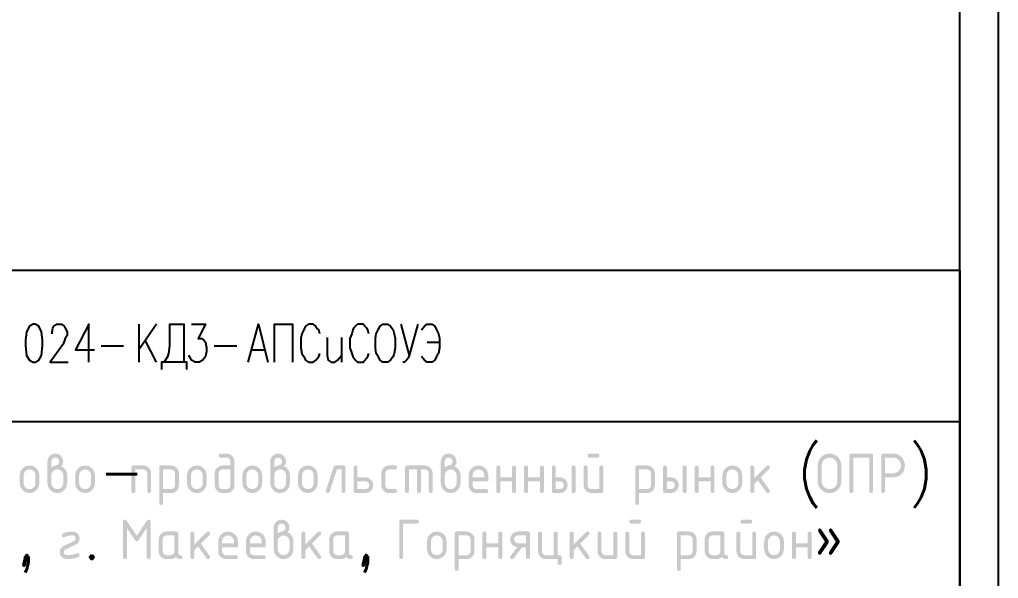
# Model space of a CAD drawing. Header units: millimetres. Extents: x 0 to 420, y 0 to 297.
# Drawn here: x 376.11 to 420.07, y 25.21 to 50.29 of the extents above; entities that cross this region are included whole.
import ezdxf

# ---------------------------------------------------------------- set-up
doc = ezdxf.new("R2010")
doc.units = ezdxf.units.MM
doc.layers.get('0').update_dxf_attribs({"linetype": 'CONTINUOUS'})
doc.styles.get("Standard").update_dxf_attribs({"font": 'STANDARD'})

msp = doc.modelspace()

# ---------------------------------------------------------------- hatches: boundary and pattern name
at = {"true_color": 0x000007}
h = msp.add_hatch(color=0, dxfattribs=at)
h.paths.add_polyline_path([(377.543505, 30.193639), (377.651405, 30.260129), (377.750211, 30.282384), (377.803058, 30.297749), (377.852185, 30.34412), (377.88643, 30.401998), (377.897936, 30.459876), (377.88512, 30.528984), (377.846673, 30.586104), (377.789554, 30.624551), (377.720445, 30.637367), (377.651819, 30.624276), (377.594768, 30.585553), (377.556321, 30.528089), (377.543505, 30.459876)], flags=0)
h.paths.add_polyline_path([(377.986682, 30.246004), (378.096305, 30.179789), (378.18071, 30.083396), (378.234798, 29.966469), (378.252919, 29.839207), (378.252919, 29.484225), (378.220328, 29.313072), (378.122832, 29.170032), (377.979447, 29.073294), (377.809191, 29.041048), (377.638038, 29.073363), (377.494998, 29.170583), (377.39826, 29.313555), (377.366013, 29.484225), (377.366013, 30.459876), (377.391714, 30.597404), (377.469091, 30.711781), (377.583606, 30.788951), (377.720445, 30.814858), (377.857973, 30.788882), (377.97235, 30.71123), (378.04952, 30.596301), (378.075428, 30.459876), (378.053172, 30.339091)], flags=0)
h.paths.add_polyline_path([(378.075428, 29.484225), (378.075428, 29.839207), (378.055997, 29.941251), (377.997706, 30.027172), (377.911717, 30.085738), (377.809191, 30.105444), (377.706251, 30.085738), (377.620675, 30.027172), (377.56266, 29.941251), (377.543505, 29.839207), (377.543505, 29.484225), (377.56266, 29.381285), (377.620675, 29.295709), (377.706251, 29.237694), (377.809191, 29.218539), (377.911717, 29.237969), (377.997706, 29.29626), (378.055997, 29.382181)], flags=0)
h = msp.add_hatch(color=0, dxfattribs=at)
h.paths.add_polyline_path([(385.764178, 30.459876), (385.764178, 29.39603), (385.738202, 29.25802), (385.66055, 29.143574), (385.545621, 29.066679), (385.409195, 29.041048), (385.231704, 29.041048), (385.094176, 29.066748), (384.979799, 29.144125), (384.902904, 29.258709), (384.877273, 29.39603), (384.877273, 29.927953), (384.902973, 30.065206), (384.98035, 30.179307), (385.094865, 30.256477), (385.231704, 30.282384), (385.586687, 30.282384), (385.586687, 30.459876), (385.573871, 30.528984), (385.535424, 30.586104), (385.478304, 30.624551), (385.409195, 30.637367), (385.142958, 30.637367), (385.076744, 30.659416), (385.054764, 30.726113), (385.076744, 30.792603), (385.142958, 30.814858), (385.409195, 30.814858), (385.546724, 30.788882), (385.661101, 30.71123), (385.738271, 30.596301)], flags=0)
h.paths.add_polyline_path([(385.586687, 29.39603), (385.586687, 30.105444), (385.231704, 30.105444), (385.163078, 30.092353), (385.106027, 30.05363), (385.06758, 29.996166), (385.054764, 29.927953), (385.054764, 29.39603), (385.067718, 29.3283), (385.107129, 29.270904), (385.164249, 29.231492), (385.231704, 29.218539), (385.409195, 29.218539), (385.477408, 29.231355), (385.534873, 29.269802), (385.573595, 29.327128)], flags=0)
h = msp.add_hatch(color=0, dxfattribs=at)
h.paths.add_polyline_path([(387.548337, 30.193639), (387.656238, 30.260129), (387.755043, 30.282384), (387.807891, 30.297749), (387.857018, 30.34412), (387.891262, 30.401998), (387.902769, 30.459876), (387.889953, 30.528984), (387.851506, 30.586104), (387.794386, 30.624551), (387.725277, 30.637367), (387.656651, 30.624276), (387.5996, 30.585553), (387.561153, 30.528089), (387.548337, 30.459876)], flags=0)
h.paths.add_polyline_path([(387.991514, 30.246004), (388.101137, 30.179789), (388.185542, 30.083396), (388.23963, 29.966469), (388.257751, 29.839207), (388.257751, 29.484225), (388.225161, 29.313072), (388.127665, 29.170032), (387.98428, 29.073294), (387.814023, 29.041048), (387.642871, 29.073363), (387.49983, 29.170583), (387.403092, 29.313555), (387.370846, 29.484225), (387.370846, 30.459876), (387.396546, 30.597404), (387.473923, 30.711781), (387.588438, 30.788951), (387.725277, 30.814858), (387.862806, 30.788882), (387.977183, 30.71123), (388.054353, 30.596301), (388.08026, 30.459876), (388.058005, 30.339091)], flags=0)
h.paths.add_polyline_path([(388.08026, 29.484225), (388.08026, 29.839207), (388.06083, 29.941251), (388.002539, 30.027172), (387.916549, 30.085738), (387.814023, 30.105444), (387.711084, 30.085738), (387.625507, 30.027172), (387.567492, 29.941251), (387.548337, 29.839207), (387.548337, 29.484225), (387.567492, 29.381285), (387.625507, 29.295709), (387.711084, 29.237694), (387.814023, 29.218539), (387.916549, 29.237969), (388.002539, 29.29626), (388.06083, 29.382181)], flags=0)
h = msp.add_hatch(color=0, dxfattribs=at)
h.paths.add_polyline_path([(395.208749, 30.193639), (395.31665, 30.260129), (395.415455, 30.282384), (395.468303, 30.297749), (395.51743, 30.34412), (395.551674, 30.401998), (395.563181, 30.459876), (395.550365, 30.528984), (395.511918, 30.586104), (395.454798, 30.624551), (395.385689, 30.637367), (395.317063, 30.624276), (395.260012, 30.585553), (395.221565, 30.528089), (395.208749, 30.459876)], flags=0)
h.paths.add_polyline_path([(395.651926, 30.246004), (395.761549, 30.179789), (395.845954, 30.083396), (395.900042, 29.966469), (395.918163, 29.839207), (395.918163, 29.484225), (395.885573, 29.313072), (395.788076, 29.170032), (395.644692, 29.073294), (395.474435, 29.041048), (395.303283, 29.073363), (395.160242, 29.170583), (395.063504, 29.313555), (395.031258, 29.484225), (395.031258, 30.459876), (395.056958, 30.597404), (395.134335, 30.711781), (395.24885, 30.788951), (395.385689, 30.814858), (395.523218, 30.788882), (395.637595, 30.71123), (395.714765, 30.596301), (395.740672, 30.459876), (395.718417, 30.339091)], flags=0)
h.paths.add_polyline_path([(395.740672, 29.484225), (395.740672, 29.839207), (395.721242, 29.941251), (395.662951, 30.027172), (395.576961, 30.085738), (395.474435, 30.105444), (395.371496, 30.085738), (395.285919, 30.027172), (395.227904, 29.941251), (395.208749, 29.839207), (395.208749, 29.484225), (395.227904, 29.381285), (395.285919, 29.295709), (395.371496, 29.237694), (395.474435, 29.218539), (395.576961, 29.237969), (395.662951, 29.29626), (395.721242, 29.382181)], flags=0)
h = msp.add_hatch(color=0, dxfattribs=at)
h.paths.add_polyline_path([(402.331789, 30.193639), (402.331789, 29.129793), (402.309533, 29.063096), (402.243043, 29.041048), (401.799315, 29.041048), (401.661786, 29.066679), (401.547409, 29.143574), (401.470515, 29.25802), (401.444883, 29.39603), (401.444883, 30.193639), (401.466932, 30.260129), (401.533629, 30.282384), (401.600119, 30.260129), (401.622374, 30.193639), (401.622374, 29.39603), (401.635328, 29.3283), (401.67474, 29.270904), (401.73186, 29.231492), (401.799315, 29.218539), (402.154297, 29.218539), (402.154297, 30.193639), (402.176346, 30.260129), (402.243043, 30.282384), (402.309533, 30.260129)], flags=0)
h.paths.add_polyline_path([(402.063898, 30.637367), (401.710569, 30.637367), (401.644354, 30.659416), (401.622374, 30.726113), (401.644354, 30.792603), (401.710569, 30.814858), (402.063898, 30.814858), (402.130388, 30.792603), (402.152644, 30.726113), (402.130388, 30.659416)], flags=0)
h = msp.add_hatch(color=0, dxfattribs=at)
h.paths.add_polyline_path([(412.84374, 29.57297), (412.84374, 30.282384), (412.817833, 30.419913), (412.740662, 30.53429), (412.626285, 30.61146), (412.488757, 30.637367), (412.351022, 30.61146), (412.236852, 30.53429), (412.159957, 30.419913), (412.134326, 30.282384), (412.134326, 29.57297), (412.159957, 29.435442), (412.236852, 29.321065), (412.351022, 29.24417), (412.488757, 29.218539), (412.626285, 29.24417), (412.740662, 29.321065), (412.817833, 29.435442)], flags=0)
h.paths.add_polyline_path([(413.02068, 29.57297), (413.010879, 29.466947), (412.981544, 29.368883), (412.932778, 29.27888), (412.864686, 29.197041), (412.782848, 29.128717), (412.692845, 29.079977), (412.59478, 29.050771), (412.488757, 29.041048), (412.382416, 29.050771), (412.284187, 29.079977), (412.194124, 29.128717), (412.112277, 29.197041), (412.044271, 29.27888), (411.995695, 29.368883), (411.96655, 29.466947), (411.956834, 29.57297), (411.956834, 30.282384), (411.96655, 30.388416), (411.995695, 30.486541), (412.044271, 30.576707), (412.112277, 30.658864), (412.194124, 30.726957), (412.284187, 30.775722), (412.382416, 30.805057), (412.488757, 30.814858), (412.595331, 30.805143), (412.693534, 30.775998), (412.783468, 30.727422), (412.865237, 30.659416), (412.933243, 30.57756), (412.981819, 30.487436), (413.010965, 30.389045), (413.02068, 30.282384)], flags=0)
for points in [[(413.472059, 30.814858), (414.358413, 30.814858), (414.424903, 30.792603), (414.447159, 30.726113), (414.447159, 29.129793), (414.424903, 29.063096), (414.358413, 29.041048), (414.292198, 29.063096), (414.270218, 29.129793), (414.270218, 30.637367), (413.560804, 30.637367), (413.560804, 29.129793), (413.538549, 29.063096), (413.472059, 29.041048), (413.405362, 29.063096), (413.383313, 29.129793), (413.383313, 30.726113), (413.405362, 30.792603)], [(381.136913, 29.129793), (381.136913, 30.193639), (381.158961, 30.260129), (381.225658, 30.282384), (381.668836, 30.282384), (381.805261, 30.256408), (381.92019, 30.178756), (381.997842, 30.06431), (382.023818, 29.927953), (382.023818, 29.129793), (382.001563, 29.063096), (381.935072, 29.041048), (381.868375, 29.063096), (381.846327, 29.129793), (381.846327, 29.927953), (381.833511, 29.996855), (381.795064, 30.054181), (381.737944, 30.092628), (381.668836, 30.105444), (381.314404, 30.105444), (381.314404, 29.129793), (381.292149, 29.063096), (381.225658, 29.041048), (381.158961, 29.063096)], [(390.307596, 30.282384), (390.662579, 30.282384), (390.729069, 30.260129), (390.751325, 30.193639), (390.751325, 29.129793), (390.729069, 29.063096), (390.662579, 29.041048), (390.595882, 29.063096), (390.573833, 29.129793), (390.573833, 30.105444), (390.370986, 30.105444), (390.036398, 29.101681), (390.005324, 29.056068), (389.953165, 29.041048), (389.886468, 29.063441), (389.864419, 29.130896), (389.868278, 29.157905), (390.218851, 30.210175), (390.253095, 30.264263)], [(392.535484, 29.927953), (392.535484, 29.39603), (392.548437, 29.3283), (392.587849, 29.270904), (392.644969, 29.231492), (392.712424, 29.218539), (392.978661, 29.218539), (393.045151, 29.196284), (393.067407, 29.129793), (393.045151, 29.063096), (392.978661, 29.041048), (392.712424, 29.041048), (392.574896, 29.066679), (392.460519, 29.143574), (392.383624, 29.25802), (392.357993, 29.39603), (392.357993, 29.927953), (392.383624, 30.065206), (392.460519, 30.179307), (392.574896, 30.256477), (392.712424, 30.282384), (392.978661, 30.282384), (393.045151, 30.260129), (393.067407, 30.193639), (393.045151, 30.127424), (392.978661, 30.105444), (392.712424, 30.105444), (392.643798, 30.092353), (392.586747, 30.05363), (392.5483, 29.996166)], [(393.516597, 30.282384), (394.314757, 30.282384), (394.451114, 30.256408), (394.56556, 30.178756), (394.643212, 30.06431), (394.669188, 29.927953), (394.669188, 29.129793), (394.646933, 29.063096), (394.580443, 29.041048), (394.513746, 29.063096), (394.491697, 29.129793), (394.491697, 29.927953), (394.478881, 29.996855), (394.440434, 30.054181), (394.383383, 30.092628), (394.314757, 30.105444), (394.137266, 30.105444), (394.137266, 29.129793), (394.11501, 29.063096), (394.04852, 29.041048), (393.981823, 29.063096), (393.959774, 29.129793), (393.959774, 30.105444), (393.605343, 30.105444), (393.605343, 29.129793), (393.583088, 29.063096), (393.516597, 29.041048), (393.4499, 29.063096), (393.427852, 29.129793), (393.427852, 30.193639), (393.4499, 30.260129)], [(397.702322, 29.57297), (397.702322, 29.129793), (397.680067, 29.063096), (397.613577, 29.041048), (397.54688, 29.063096), (397.524831, 29.129793), (397.524831, 30.193639), (397.54688, 30.260129), (397.613577, 30.282384), (397.680067, 30.260129), (397.702322, 30.193639), (397.702322, 29.750462), (398.234245, 29.750462), (398.234245, 30.193639), (398.256294, 30.260129), (398.322991, 30.282384), (398.389481, 30.260129), (398.411737, 30.193639), (398.411737, 29.129793), (398.389481, 29.063096), (398.322991, 29.041048), (398.256294, 29.063096), (398.234245, 29.129793), (398.234245, 29.57297)], [(398.949109, 29.57297), (398.949109, 29.129793), (398.926854, 29.063096), (398.860363, 29.041048), (398.793666, 29.063096), (398.771618, 29.129793), (398.771618, 30.193639), (398.793666, 30.260129), (398.860363, 30.282384), (398.926854, 30.260129), (398.949109, 30.193639), (398.949109, 29.750462), (399.481032, 29.750462), (399.481032, 30.193639), (399.50308, 30.260129), (399.569778, 30.282384), (399.636268, 30.260129), (399.658523, 30.193639), (399.658523, 29.129793), (399.636268, 29.063096), (399.569778, 29.041048), (399.50308, 29.063096), (399.481032, 29.129793), (399.481032, 29.57297)], [(406.612286, 29.57297), (406.612286, 29.129793), (406.59003, 29.063096), (406.52354, 29.041048), (406.456843, 29.063096), (406.434794, 29.129793), (406.434794, 30.193639), (406.456843, 30.260129), (406.52354, 30.282384), (406.59003, 30.260129), (406.612286, 30.193639), (406.612286, 29.750462), (407.144208, 29.750462), (407.144208, 30.193639), (407.166257, 30.260129), (407.232954, 30.282384), (407.299444, 30.260129), (407.3217, 30.193639), (407.3217, 29.129793), (407.299444, 29.063096), (407.232954, 29.041048), (407.166257, 29.063096), (407.144208, 29.129793), (407.144208, 29.57297)], [(409.105859, 29.699199), (409.663137, 30.257028), (409.726527, 30.282384), (409.793018, 30.260129), (409.815273, 30.193639), (409.788263, 30.131903), (409.398554, 29.742193), (409.797634, 29.181056), (409.815273, 29.12814), (409.793018, 29.062683), (409.726527, 29.041048), (409.684221, 29.05028), (409.652664, 29.07853), (409.270672, 29.614863), (409.105859, 29.449498), (409.105859, 29.129793), (409.083603, 29.063096), (409.017113, 29.041048), (408.950416, 29.063096), (408.928367, 29.129793), (408.928367, 30.193639), (408.950416, 30.260129), (409.017113, 30.282384), (409.083603, 30.260129), (409.105859, 30.193639)], [(381.909704, 27.851398), (381.976194, 27.829143), (381.99845, 27.762652), (381.99845, 26.166333), (381.976194, 26.099636), (381.909704, 26.077587), (381.843007, 26.099636), (381.820958, 26.166333), (381.820958, 27.471059), (381.459912, 26.929215), (381.42112, 26.889045), (381.377781, 26.875747), (381.333477, 26.889045), (381.294548, 26.929215), (380.934604, 27.471059), (380.934604, 26.166333), (380.912349, 26.099636), (380.845858, 26.077587), (380.779161, 26.099636), (380.757113, 26.166333), (380.757113, 27.762652), (380.779161, 27.829143), (380.845858, 27.851398), (380.889267, 27.840236), (380.92358, 27.80675), (381.377781, 27.125447), (381.834739, 27.812262), (381.86602, 27.841545)], [(393.340012, 27.673907), (393.340012, 26.166333), (393.317757, 26.099636), (393.251267, 26.077587), (393.18457, 26.099636), (393.162521, 26.166333), (393.162521, 27.762652), (393.18457, 27.829143), (393.251267, 27.851398), (393.960681, 27.851398), (394.027171, 27.829143), (394.049426, 27.762652), (394.027171, 27.695955), (393.960681, 27.673907)], [(378.718822, 26.343824), (378.785312, 26.321569), (378.807567, 26.255079), (378.79489, 26.209603), (378.757407, 26.175704), (378.660582, 26.1327), (378.540504, 26.102047), (378.397274, 26.083694), (378.230996, 26.077587), (378.11152, 26.100049), (378.011061, 26.167987), (377.943124, 26.268446), (377.920662, 26.387921), (377.931729, 26.478665), (377.964966, 26.555766), (378.020423, 26.619225), (378.098153, 26.669041), (378.557316, 26.89063), (378.611886, 26.937414), (378.630076, 27.00859), (378.620223, 27.059439), (378.59094, 27.102848), (378.547532, 27.132131), (378.496682, 27.141984), (378.364666, 27.137092), (378.272337, 27.122691), (378.139495, 27.063711), (378.098153, 27.053238), (378.035866, 27.079697), (378.009408, 27.141984), (378.021052, 27.185392), (378.056261, 27.219705), (378.14213, 27.263113), (378.244225, 27.294119), (378.362444, 27.312723), (378.496682, 27.318924), (378.616158, 27.296186), (378.716617, 27.227974), (378.78483, 27.12779), (378.807567, 27.00859), (378.796319, 26.917932), (378.762643, 26.84102), (378.706643, 26.777751), (378.628423, 26.728021), (378.173119, 26.508638), (378.116826, 26.460268), (378.098153, 26.387921), (378.107731, 26.336658), (378.136738, 26.293664), (378.179733, 26.264656), (378.230996, 26.255079), (378.474013, 26.275405), (378.685198, 26.336658)], [(383.964489, 26.735738), (384.521768, 27.293568), (384.585158, 27.318924), (384.651648, 27.296669), (384.673903, 27.230178), (384.646894, 27.168442), (384.257184, 26.778733), (384.656264, 26.217596), (384.673903, 26.164679), (384.651648, 26.099222), (384.585158, 26.077587), (384.542852, 26.08682), (384.511295, 26.11507), (384.129302, 26.651402), (383.964489, 26.486038), (383.964489, 26.166333), (383.942234, 26.099636), (383.875743, 26.077587), (383.809046, 26.099636), (383.786998, 26.166333), (383.786998, 27.230178), (383.809046, 27.296669), (383.875743, 27.318924), (383.942234, 27.296669), (383.964489, 27.230178)], [(388.951636, 26.735738), (389.508914, 27.293568), (389.572304, 27.318924), (389.638794, 27.296669), (389.66105, 27.230178), (389.63404, 27.168442), (389.244331, 26.778733), (389.643411, 26.217596), (389.66105, 26.164679), (389.638794, 26.099222), (389.572304, 26.077587), (389.529998, 26.08682), (389.498441, 26.11507), (389.116449, 26.651402), (388.951636, 26.486038), (388.951636, 26.166333), (388.92938, 26.099636), (388.86289, 26.077587), (388.796193, 26.099636), (388.774144, 26.166333), (388.774144, 27.230178), (388.796193, 27.296669), (388.86289, 27.318924), (388.92938, 27.296669), (388.951636, 27.230178)], [(397.080372, 26.60951), (397.080372, 26.166333), (397.058117, 26.099636), (396.991627, 26.077587), (396.924929, 26.099636), (396.902881, 26.166333), (396.902881, 27.230178), (396.924929, 27.296669), (396.991627, 27.318924), (397.058117, 27.296669), (397.080372, 27.230178), (397.080372, 26.787001), (397.612295, 26.787001), (397.612295, 27.230178), (397.634344, 27.296669), (397.701041, 27.318924), (397.767531, 27.296669), (397.789786, 27.230178), (397.789786, 26.166333), (397.767531, 26.099636), (397.701041, 26.077587), (397.634344, 26.099636), (397.612295, 26.166333), (397.612295, 26.60951)], [(400.371554, 26.255079), (400.438044, 26.232823), (400.4603, 26.166333), (400.4603, 25.900096), (400.438044, 25.833606), (400.371554, 25.81135), (400.305339, 25.833606), (400.28336, 25.900096), (400.28336, 26.077587), (399.750886, 26.077587), (399.613357, 26.103288), (399.49898, 26.180664), (399.422086, 26.295248), (399.396454, 26.43257), (399.396454, 27.230178), (399.418503, 27.296669), (399.4852, 27.318924), (399.55169, 27.296669), (399.573945, 27.230178), (399.573945, 26.43257), (399.586899, 26.364839), (399.626311, 26.307444), (399.683431, 26.268032), (399.750886, 26.255079), (400.105868, 26.255079), (400.105868, 27.230178), (400.127917, 27.296669), (400.194614, 27.318924), (400.261104, 27.296669), (400.28336, 27.230178), (400.28336, 26.255079)], [(401.000424, 26.735738), (401.557703, 27.293568), (401.621093, 27.318924), (401.687583, 27.296669), (401.709838, 27.230178), (401.682829, 27.168442), (401.293119, 26.778733), (401.692199, 26.217596), (401.709838, 26.164679), (401.687583, 26.099222), (401.621093, 26.077587), (401.578787, 26.08682), (401.54723, 26.11507), (401.165238, 26.651402), (401.000424, 26.486038), (401.000424, 26.166333), (400.978169, 26.099636), (400.911679, 26.077587), (400.844981, 26.099636), (400.822933, 26.166333), (400.822933, 27.230178), (400.844981, 27.296669), (400.911679, 27.318924), (400.978169, 27.296669), (401.000424, 27.230178)], [(402.956625, 27.230178), (402.956625, 26.166333), (402.93437, 26.099636), (402.867879, 26.077587), (402.424151, 26.077587), (402.286623, 26.103219), (402.172246, 26.180113), (402.095351, 26.294559), (402.069719, 26.43257), (402.069719, 27.230178), (402.091768, 27.296669), (402.158465, 27.318924), (402.224955, 27.296669), (402.247211, 27.230178), (402.247211, 26.43257), (402.260164, 26.364839), (402.299576, 26.307444), (402.356696, 26.268032), (402.424151, 26.255079), (402.779134, 26.255079), (402.779134, 27.230178), (402.801182, 27.296669), (402.867879, 27.318924), (402.93437, 27.296669)], [(410.977482, 26.60951), (410.977482, 26.166333), (410.955226, 26.099636), (410.888736, 26.077587), (410.822039, 26.099636), (410.79999, 26.166333), (410.79999, 27.230178), (410.822039, 27.296669), (410.888736, 27.318924), (410.955226, 27.296669), (410.977482, 27.230178), (410.977482, 26.787001), (411.509405, 26.787001), (411.509405, 27.230178), (411.531453, 27.296669), (411.59815, 27.318924), (411.664641, 27.296669), (411.686896, 27.230178), (411.686896, 26.166333), (411.664641, 26.099636), (411.59815, 26.077587), (411.531453, 26.099636), (411.509405, 26.166333), (411.509405, 26.60951)], [(376.403519, 26.255079), (376.469527, 26.233168), (376.491713, 26.167435), (376.486029, 26.139211), (376.468976, 26.066907), (376.440554, 25.950472), (376.400763, 25.789853), (376.370997, 25.739486), (376.314773, 25.722605), (376.248076, 25.74486), (376.226027, 25.81135), (376.231721, 25.857773), (376.248834, 25.935925), (376.27742, 26.04591), (376.317529, 26.18783), (376.348122, 26.238198)], [(391.645378, 26.255079), (391.711386, 26.233168), (391.733572, 26.167435), (391.727888, 26.139211), (391.710834, 26.066907), (391.682412, 25.950472), (391.642622, 25.789853), (391.612856, 25.739486), (391.556632, 25.722605), (391.489935, 25.74486), (391.467886, 25.81135), (391.473579, 25.857773), (391.490693, 25.935925), (391.519279, 26.04591), (391.559388, 26.18783), (391.589981, 26.238198)]]:
    msp.add_hatch(color=0, dxfattribs=at).paths.add_polyline_path(points, flags=0)
h = msp.add_hatch(color=0, dxfattribs=at)
h.paths.add_polyline_path([(414.898537, 30.814858), (415.341715, 30.814858), (415.448289, 30.805143), (415.546491, 30.775998), (415.636425, 30.727422), (415.718195, 30.659416), (415.786201, 30.57756), (415.834777, 30.487436), (415.863922, 30.389045), (415.873637, 30.282384), (415.864353, 30.169644), (415.836568, 30.067962), (415.790387, 29.977442), (415.725912, 29.898187), (415.646425, 29.83348), (415.555931, 29.787324), (415.454378, 29.759669), (415.341715, 29.750462), (414.987283, 29.750462), (414.987283, 29.129793), (414.965028, 29.063096), (414.898537, 29.041048), (414.83184, 29.063096), (414.809792, 29.129793), (414.809792, 30.726113), (414.83184, 30.792603)], flags=0)
h.paths.add_polyline_path([(414.987283, 30.637367), (414.987283, 29.927953), (415.341715, 29.927953), (415.479243, 29.953584), (415.59362, 30.030479), (415.67079, 30.144856), (415.696697, 30.282384), (415.67079, 30.419913), (415.59362, 30.53429), (415.479243, 30.61146), (415.341715, 30.637367)], flags=0)
h = msp.add_hatch(color=0, dxfattribs=at)
h.paths.add_polyline_path([(376.119227, 29.484225), (376.119227, 29.839207), (376.151542, 30.009464), (376.248762, 30.152849), (376.391734, 30.249863), (376.562404, 30.282384), (376.734521, 30.250207), (376.877699, 30.153951), (376.973955, 30.011255), (377.006132, 29.839207), (377.006132, 29.484225), (376.973542, 29.313555), (376.876045, 29.170583), (376.732661, 29.073363), (376.562404, 29.041048), (376.391734, 29.073363), (376.248762, 29.170583), (376.151542, 29.313555)], flags=0)
h.paths.add_polyline_path([(376.828641, 29.484225), (376.828641, 29.839207), (376.808935, 29.941251), (376.750368, 30.027172), (376.664448, 30.085738), (376.562404, 30.105444), (376.460154, 30.085738), (376.37444, 30.027172), (376.316149, 29.941251), (376.296718, 29.839207), (376.296718, 29.484225), (376.315873, 29.381285), (376.373888, 29.295709), (376.459464, 29.237694), (376.562404, 29.218539), (376.664448, 29.237969), (376.750368, 29.29626), (376.808935, 29.382181)], flags=0)
h = msp.add_hatch(color=0, dxfattribs=at)
h.paths.add_polyline_path([(378.6128, 29.484225), (378.6128, 29.839207), (378.645115, 30.009464), (378.742336, 30.152849), (378.885307, 30.249863), (379.055977, 30.282384), (379.228094, 30.250207), (379.371272, 30.153951), (379.467528, 30.011255), (379.499706, 29.839207), (379.499706, 29.484225), (379.467115, 29.313555), (379.369619, 29.170583), (379.226234, 29.073363), (379.055977, 29.041048), (378.885307, 29.073363), (378.742336, 29.170583), (378.645115, 29.313555)], flags=0)
h.paths.add_polyline_path([(379.322214, 29.484225), (379.322214, 29.839207), (379.302508, 29.941251), (379.243942, 30.027172), (379.158021, 30.085738), (379.055977, 30.105444), (378.953727, 30.085738), (378.868013, 30.027172), (378.809722, 29.941251), (378.790291, 29.839207), (378.790291, 29.484225), (378.809446, 29.381285), (378.867462, 29.295709), (378.953038, 29.237694), (379.055977, 29.218539), (379.158021, 29.237969), (379.243942, 29.29626), (379.302508, 29.382181)], flags=0)
h = msp.add_hatch(color=0, dxfattribs=at)
h.paths.add_polyline_path([(382.383699, 30.193639), (382.405748, 30.260129), (382.472445, 30.282384), (382.915622, 30.282384), (383.05315, 30.256477), (383.167528, 30.179307), (383.244698, 30.065206), (383.270605, 29.927953), (383.270605, 29.39603), (383.244698, 29.258709), (383.167528, 29.144125), (383.05315, 29.066748), (382.915622, 29.041048), (382.561191, 29.041048), (382.561191, 28.59787), (382.538935, 28.53138), (382.472445, 28.509125), (382.405748, 28.53138), (382.383699, 28.59787)], flags=0)
h.paths.add_polyline_path([(382.561191, 30.105444), (382.561191, 29.218539), (382.915622, 29.218539), (382.983835, 29.231355), (383.041299, 29.269802), (383.080022, 29.327128), (383.093113, 29.39603), (383.093113, 29.927953), (383.080298, 29.996855), (383.04185, 30.054181), (382.984731, 30.092628), (382.915622, 30.105444)], flags=0)
h = msp.add_hatch(color=0, dxfattribs=at)
h.paths.add_polyline_path([(383.630486, 29.484225), (383.630486, 29.839207), (383.662801, 30.009464), (383.760022, 30.152849), (383.902993, 30.249863), (384.073663, 30.282384), (384.24578, 30.250207), (384.388958, 30.153951), (384.485214, 30.011255), (384.517391, 29.839207), (384.517391, 29.484225), (384.484801, 29.313555), (384.387305, 29.170583), (384.24392, 29.073363), (384.073663, 29.041048), (383.902993, 29.073363), (383.760022, 29.170583), (383.662801, 29.313555)], flags=0)
h.paths.add_polyline_path([(384.3399, 29.484225), (384.3399, 29.839207), (384.320194, 29.941251), (384.261628, 30.027172), (384.175707, 30.085738), (384.073663, 30.105444), (383.971413, 30.085738), (383.885699, 30.027172), (383.827408, 29.941251), (383.807977, 29.839207), (383.807977, 29.484225), (383.827132, 29.381285), (383.885148, 29.295709), (383.970724, 29.237694), (384.073663, 29.218539), (384.175707, 29.237969), (384.261628, 29.29626), (384.320194, 29.382181)], flags=0)
h = msp.add_hatch(color=0, dxfattribs=at)
h.paths.add_polyline_path([(386.124059, 29.484225), (386.124059, 29.839207), (386.156374, 30.009464), (386.253595, 30.152849), (386.396566, 30.249863), (386.567236, 30.282384), (386.739353, 30.250207), (386.882532, 30.153951), (386.978788, 30.011255), (387.010965, 29.839207), (387.010965, 29.484225), (386.978374, 29.313555), (386.880878, 29.170583), (386.737493, 29.073363), (386.567236, 29.041048), (386.396566, 29.073363), (386.253595, 29.170583), (386.156374, 29.313555)], flags=0)
h.paths.add_polyline_path([(386.833473, 29.484225), (386.833473, 29.839207), (386.813767, 29.941251), (386.755201, 30.027172), (386.66928, 30.085738), (386.567236, 30.105444), (386.464986, 30.085738), (386.379272, 30.027172), (386.320981, 29.941251), (386.301551, 29.839207), (386.301551, 29.484225), (386.320705, 29.381285), (386.378721, 29.295709), (386.464297, 29.237694), (386.567236, 29.218539), (386.66928, 29.237969), (386.755201, 29.29626), (386.813767, 29.382181)], flags=0)
h = msp.add_hatch(color=0, dxfattribs=at)
h.paths.add_polyline_path([(388.617633, 29.484225), (388.617633, 29.839207), (388.649948, 30.009464), (388.747168, 30.152849), (388.89014, 30.249863), (389.06081, 30.282384), (389.232927, 30.250207), (389.376105, 30.153951), (389.472361, 30.011255), (389.504538, 29.839207), (389.504538, 29.484225), (389.471947, 29.313555), (389.374451, 29.170583), (389.231066, 29.073363), (389.06081, 29.041048), (388.89014, 29.073363), (388.747168, 29.170583), (388.649948, 29.313555)], flags=0)
h.paths.add_polyline_path([(389.327047, 29.484225), (389.327047, 29.839207), (389.307341, 29.941251), (389.248774, 30.027172), (389.162853, 30.085738), (389.06081, 30.105444), (388.958559, 30.085738), (388.872845, 30.027172), (388.814554, 29.941251), (388.795124, 29.839207), (388.795124, 29.484225), (388.814279, 29.381285), (388.872294, 29.295709), (388.95787, 29.237694), (389.06081, 29.218539), (389.162853, 29.237969), (389.248774, 29.29626), (389.307341, 29.382181)], flags=0)
h = msp.add_hatch(color=0, dxfattribs=at)
h.paths.add_polyline_path([(391.998111, 29.39603), (391.972204, 29.25802), (391.895034, 29.143574), (391.780657, 29.066679), (391.643129, 29.041048), (391.199952, 29.041048), (391.133254, 29.063096), (391.111206, 29.129793), (391.111206, 30.193639), (391.133254, 30.260129), (391.199952, 30.282384), (391.266442, 30.260129), (391.288697, 30.193639), (391.288697, 29.750462), (391.643129, 29.750462), (391.780657, 29.724486), (391.895034, 29.646833), (391.972204, 29.532387)], flags=0)
h.paths.add_polyline_path([(391.82062, 29.39603), (391.807804, 29.464656), (391.769357, 29.521707), (391.712237, 29.560155), (391.643129, 29.57297), (391.288697, 29.57297), (391.288697, 29.218539), (391.643129, 29.218539), (391.711342, 29.231355), (391.768806, 29.269802), (391.807529, 29.327128)], flags=0)
h = msp.add_hatch(color=0, dxfattribs=at)
h.paths.add_polyline_path([(396.721222, 30.105444), (396.618971, 30.085738), (396.533257, 30.027172), (396.474966, 29.941251), (396.455536, 29.839207), (396.455536, 29.750462), (396.987459, 29.750462), (396.987459, 29.839207), (396.967753, 29.941251), (396.909186, 30.027172), (396.823265, 30.085738)], flags=0)
h.paths.add_polyline_path([(396.455536, 29.57297), (396.455536, 29.39603), (396.468489, 29.3283), (396.507901, 29.270904), (396.565021, 29.231492), (396.632476, 29.218539), (397.076204, 29.218539), (397.142695, 29.196284), (397.16495, 29.129793), (397.142695, 29.063096), (397.076204, 29.041048), (396.632476, 29.041048), (396.494948, 29.066679), (396.380571, 29.143574), (396.303676, 29.25802), (396.278045, 29.39603), (396.278045, 29.839207), (396.31036, 30.009464), (396.40758, 30.152849), (396.550552, 30.249863), (396.721222, 30.282384), (396.893339, 30.250207), (397.036517, 30.153951), (397.132773, 30.011255), (397.16495, 29.839207), (397.16495, 29.57297)], flags=0)
h = msp.add_hatch(color=0, dxfattribs=at)
h.paths.add_polyline_path([(400.727819, 29.39603), (400.701911, 29.25802), (400.624741, 29.143574), (400.510364, 29.066679), (400.372836, 29.041048), (400.10715, 29.041048), (400.040453, 29.063096), (400.018404, 29.129793), (400.018404, 30.193639), (400.040453, 30.260129), (400.10715, 30.282384), (400.17364, 30.260129), (400.195896, 30.193639), (400.195896, 29.750462), (400.372836, 29.750462), (400.510364, 29.724554), (400.624741, 29.647384), (400.701911, 29.533283)], flags=0)
h.paths.add_polyline_path([(400.550327, 29.39603), (400.537511, 29.464656), (400.499064, 29.521707), (400.441944, 29.560155), (400.372836, 29.57297), (400.195896, 29.57297), (400.195896, 29.218539), (400.372836, 29.218539), (400.441049, 29.231355), (400.498513, 29.269802), (400.537236, 29.327128)], flags=0)
h.paths.add_polyline_path([(400.90531, 30.193639), (400.92729, 30.260129), (400.993504, 30.282384), (401.059995, 30.260129), (401.08225, 30.193639), (401.08225, 29.129793), (401.059995, 29.063096), (400.993504, 29.041048), (400.92729, 29.063096), (400.90531, 29.129793)], flags=0)
h = msp.add_hatch(color=0, dxfattribs=at)
h.paths.add_polyline_path([(403.761529, 30.193639), (403.783577, 30.260129), (403.850275, 30.282384), (404.293452, 30.282384), (404.43098, 30.256477), (404.545357, 30.179307), (404.622527, 30.065206), (404.648434, 29.927953), (404.648434, 29.39603), (404.622527, 29.258709), (404.545357, 29.144125), (404.43098, 29.066748), (404.293452, 29.041048), (403.93902, 29.041048), (403.93902, 28.59787), (403.916765, 28.53138), (403.850275, 28.509125), (403.783577, 28.53138), (403.761529, 28.59787)], flags=0)
h.paths.add_polyline_path([(403.93902, 30.105444), (403.93902, 29.218539), (404.293452, 29.218539), (404.361664, 29.231355), (404.419129, 29.269802), (404.457852, 29.327128), (404.470943, 29.39603), (404.470943, 29.927953), (404.458127, 29.996855), (404.41968, 30.054181), (404.36256, 30.092628), (404.293452, 30.105444)], flags=0)
h = msp.add_hatch(color=0, dxfattribs=at)
h.paths.add_polyline_path([(405.71773, 29.39603), (405.691822, 29.25802), (405.614652, 29.143574), (405.500275, 29.066679), (405.362747, 29.041048), (405.097061, 29.041048), (405.030364, 29.063096), (405.008315, 29.129793), (405.008315, 30.193639), (405.030364, 30.260129), (405.097061, 30.282384), (405.163551, 30.260129), (405.185807, 30.193639), (405.185807, 29.750462), (405.362747, 29.750462), (405.500275, 29.724554), (405.614652, 29.647384), (405.691822, 29.533283)], flags=0)
h.paths.add_polyline_path([(405.540238, 29.39603), (405.527422, 29.464656), (405.488975, 29.521707), (405.431856, 29.560155), (405.362747, 29.57297), (405.185807, 29.57297), (405.185807, 29.218539), (405.362747, 29.218539), (405.43096, 29.231355), (405.488424, 29.269802), (405.527147, 29.327128)], flags=0)
h.paths.add_polyline_path([(405.895221, 30.193639), (405.917201, 30.260129), (405.983415, 30.282384), (406.049906, 30.260129), (406.072161, 30.193639), (406.072161, 29.129793), (406.049906, 29.063096), (405.983415, 29.041048), (405.917201, 29.063096), (405.895221, 29.129793)], flags=0)
h = msp.add_hatch(color=0, dxfattribs=at)
h.paths.add_polyline_path([(407.681581, 29.484225), (407.681581, 29.839207), (407.713896, 30.009464), (407.811116, 30.152849), (407.954088, 30.249863), (408.124758, 30.282384), (408.296875, 30.250207), (408.440053, 30.153951), (408.536309, 30.011255), (408.568486, 29.839207), (408.568486, 29.484225), (408.535896, 29.313555), (408.438399, 29.170583), (408.295015, 29.073363), (408.124758, 29.041048), (407.954088, 29.073363), (407.811116, 29.170583), (407.713896, 29.313555)], flags=0)
h.paths.add_polyline_path([(408.390995, 29.484225), (408.390995, 29.839207), (408.371289, 29.941251), (408.312722, 30.027172), (408.226802, 30.085738), (408.124758, 30.105444), (408.022508, 30.085738), (407.936794, 30.027172), (407.878503, 29.941251), (407.859072, 29.839207), (407.859072, 29.484225), (407.878227, 29.381285), (407.936242, 29.295709), (408.021818, 29.237694), (408.124758, 29.218539), (408.226802, 29.237969), (408.312722, 29.29626), (408.371289, 29.382181)], flags=0)
h = msp.add_hatch(color=0, dxfattribs=at)
h.paths.add_polyline_path([(387.704849, 27.230178), (387.812749, 27.296669), (387.911555, 27.318924), (387.964403, 27.334289), (388.01353, 27.38066), (388.047774, 27.438538), (388.05928, 27.496415), (388.046465, 27.565524), (388.008017, 27.622644), (387.950898, 27.661091), (387.881789, 27.673907), (387.813163, 27.660815), (387.756112, 27.622092), (387.717665, 27.564628), (387.704849, 27.496415)], flags=0)
h.paths.add_polyline_path([(388.148026, 27.282544), (388.257649, 27.216329), (388.342054, 27.119935), (388.396142, 27.003009), (388.414263, 26.875747), (388.414263, 26.520764), (388.381672, 26.349612), (388.284176, 26.206572), (388.140791, 26.109833), (387.970535, 26.077587), (387.799382, 26.109902), (387.656342, 26.207123), (387.559604, 26.350094), (387.527358, 26.520764), (387.527358, 27.496415), (387.553058, 27.633944), (387.630435, 27.748321), (387.74495, 27.825491), (387.881789, 27.851398), (388.019317, 27.825422), (388.133695, 27.74777), (388.210865, 27.632841), (388.236772, 27.496415), (388.214516, 27.37563)], flags=0)
h.paths.add_polyline_path([(388.236772, 26.520764), (388.236772, 26.875747), (388.217341, 26.977791), (388.15905, 27.063711), (388.073061, 27.122278), (387.970535, 27.141984), (387.867595, 27.122278), (387.782019, 27.063711), (387.724004, 26.977791), (387.704849, 26.875747), (387.704849, 26.520764), (387.724004, 26.417825), (387.782019, 26.332249), (387.867595, 26.274233), (387.970535, 26.255079), (388.073061, 26.274509), (388.15905, 26.3328), (388.217341, 26.418721)], flags=0)
h = msp.add_hatch(color=0, dxfattribs=at)
h.paths.add_polyline_path([(404.203412, 27.230178), (404.203412, 26.166333), (404.181156, 26.099636), (404.114666, 26.077587), (403.670938, 26.077587), (403.533409, 26.103219), (403.419032, 26.180113), (403.342138, 26.294559), (403.316506, 26.43257), (403.316506, 27.230178), (403.338555, 27.296669), (403.405252, 27.318924), (403.471742, 27.296669), (403.493997, 27.230178), (403.493997, 26.43257), (403.506951, 26.364839), (403.546363, 26.307444), (403.603483, 26.268032), (403.670938, 26.255079), (404.02592, 26.255079), (404.02592, 27.230178), (404.047969, 27.296669), (404.114666, 27.318924), (404.181156, 27.296669)], flags=0)
h.paths.add_polyline_path([(403.935521, 27.673907), (403.582192, 27.673907), (403.515977, 27.695955), (403.493997, 27.762652), (403.515977, 27.829143), (403.582192, 27.851398), (403.935521, 27.851398), (404.002011, 27.829143), (404.024267, 27.762652), (404.002011, 27.695955)], flags=0)
h = msp.add_hatch(color=0, dxfattribs=at)
h.paths.add_polyline_path([(409.193323, 27.230178), (409.193323, 26.166333), (409.171067, 26.099636), (409.104577, 26.077587), (408.660849, 26.077587), (408.52332, 26.103219), (408.408943, 26.180113), (408.332049, 26.294559), (408.306417, 26.43257), (408.306417, 27.230178), (408.328466, 27.296669), (408.395163, 27.318924), (408.461653, 27.296669), (408.483908, 27.230178), (408.483908, 26.43257), (408.496862, 26.364839), (408.536274, 26.307444), (408.593394, 26.268032), (408.660849, 26.255079), (409.015831, 26.255079), (409.015831, 27.230178), (409.03788, 27.296669), (409.104577, 27.318924), (409.171067, 27.296669)], flags=0)
h.paths.add_polyline_path([(408.925432, 27.673907), (408.572103, 27.673907), (408.505888, 27.695955), (408.483908, 27.762652), (408.505888, 27.829143), (408.572103, 27.851398), (408.925432, 27.851398), (408.991922, 27.829143), (409.014178, 27.762652), (408.991922, 27.695955)], flags=0)
h = msp.add_hatch(color=0, dxfattribs=at)
h.paths.add_polyline_path([(383.069933, 27.141984), (382.71495, 27.141984), (382.646324, 27.128893), (382.589273, 27.09017), (382.550826, 27.032706), (382.53801, 26.964493), (382.53801, 26.43257), (382.550964, 26.364839), (382.590376, 26.307444), (382.647496, 26.268032), (382.71495, 26.255079), (382.892442, 26.255079), (382.960655, 26.267894), (383.018119, 26.306342), (383.056842, 26.363668), (383.069933, 26.43257)], flags=0)
h.paths.add_polyline_path([(383.424365, 26.166333), (383.402109, 26.099636), (383.335619, 26.077587), (383.223033, 26.101152), (383.132772, 26.171845), (383.023562, 26.101152), (382.892442, 26.077587), (382.71495, 26.077587), (382.577422, 26.103219), (382.463045, 26.180113), (382.386151, 26.294559), (382.360519, 26.43257), (382.360519, 26.964493), (382.386151, 27.101745), (382.463045, 27.215847), (382.577422, 27.293017), (382.71495, 27.318924), (383.158679, 27.318924), (383.225169, 27.296669), (383.247424, 27.230178), (383.247424, 26.343824), (383.269404, 26.277127), (383.335619, 26.255079), (383.402109, 26.232823)], flags=0)
h = msp.add_hatch(color=0, dxfattribs=at)
h.paths.add_polyline_path([(385.476962, 27.141984), (385.374711, 27.122278), (385.288997, 27.063711), (385.230706, 26.977791), (385.211276, 26.875747), (385.211276, 26.787001), (385.743198, 26.787001), (385.743198, 26.875747), (385.723493, 26.977791), (385.664926, 27.063711), (385.579005, 27.122278)], flags=0)
h.paths.add_polyline_path([(385.211276, 26.60951), (385.211276, 26.43257), (385.224229, 26.364839), (385.263641, 26.307444), (385.320761, 26.268032), (385.388216, 26.255079), (385.831944, 26.255079), (385.898435, 26.232823), (385.92069, 26.166333), (385.898435, 26.099636), (385.831944, 26.077587), (385.388216, 26.077587), (385.250688, 26.103219), (385.13631, 26.180113), (385.059416, 26.294559), (385.033784, 26.43257), (385.033784, 26.875747), (385.066099, 27.046004), (385.16332, 27.189388), (385.306291, 27.286402), (385.476962, 27.318924), (385.649078, 27.286747), (385.792257, 27.190491), (385.888513, 27.047795), (385.92069, 26.875747), (385.92069, 26.60951)], flags=0)
h = msp.add_hatch(color=0, dxfattribs=at)
h.paths.add_polyline_path([(386.723748, 27.141984), (386.621498, 27.122278), (386.535784, 27.063711), (386.477493, 26.977791), (386.458062, 26.875747), (386.458062, 26.787001), (386.989985, 26.787001), (386.989985, 26.875747), (386.970279, 26.977791), (386.911713, 27.063711), (386.825792, 27.122278)], flags=0)
h.paths.add_polyline_path([(386.458062, 26.60951), (386.458062, 26.43257), (386.471016, 26.364839), (386.510428, 26.307444), (386.567548, 26.268032), (386.635002, 26.255079), (387.078731, 26.255079), (387.145221, 26.232823), (387.167476, 26.166333), (387.145221, 26.099636), (387.078731, 26.077587), (386.635002, 26.077587), (386.497474, 26.103219), (386.383097, 26.180113), (386.306203, 26.294559), (386.280571, 26.43257), (386.280571, 26.875747), (386.312886, 27.046004), (386.410107, 27.189388), (386.553078, 27.286402), (386.723748, 27.318924), (386.895865, 27.286747), (387.039043, 27.190491), (387.135299, 27.047795), (387.167476, 26.875747), (387.167476, 26.60951)], flags=0)
h = msp.add_hatch(color=0, dxfattribs=at)
h.paths.add_polyline_path([(390.730345, 27.141984), (390.375362, 27.141984), (390.306736, 27.128893), (390.249685, 27.09017), (390.211238, 27.032706), (390.198422, 26.964493), (390.198422, 26.43257), (390.211376, 26.364839), (390.250788, 26.307444), (390.307907, 26.268032), (390.375362, 26.255079), (390.552854, 26.255079), (390.621067, 26.267894), (390.678531, 26.306342), (390.717254, 26.363668), (390.730345, 26.43257)], flags=0)
h.paths.add_polyline_path([(391.084776, 26.166333), (391.062521, 26.099636), (390.996031, 26.077587), (390.883445, 26.101152), (390.793184, 26.171845), (390.683974, 26.101152), (390.552854, 26.077587), (390.375362, 26.077587), (390.237834, 26.103219), (390.123457, 26.180113), (390.046563, 26.294559), (390.020931, 26.43257), (390.020931, 26.964493), (390.046563, 27.101745), (390.123457, 27.215847), (390.237834, 27.293017), (390.375362, 27.318924), (390.819091, 27.318924), (390.885581, 27.296669), (390.907836, 27.230178), (390.907836, 26.343824), (390.929816, 26.277127), (390.996031, 26.255079), (391.062521, 26.232823)], flags=0)
h = msp.add_hatch(color=0, dxfattribs=at)
h.paths.add_polyline_path([(394.409308, 26.520764), (394.409308, 26.875747), (394.441623, 27.046004), (394.538843, 27.189388), (394.681815, 27.286402), (394.852485, 27.318924), (395.024602, 27.286747), (395.16778, 27.190491), (395.264036, 27.047795), (395.296213, 26.875747), (395.296213, 26.520764), (395.263622, 26.350094), (395.166126, 26.207123), (395.022741, 26.109902), (394.852485, 26.077587), (394.681815, 26.109902), (394.538843, 26.207123), (394.441623, 26.350094)], flags=0)
h.paths.add_polyline_path([(395.118722, 26.520764), (395.118722, 26.875747), (395.099016, 26.977791), (395.040449, 27.063711), (394.954528, 27.122278), (394.852485, 27.141984), (394.750234, 27.122278), (394.66452, 27.063711), (394.606229, 26.977791), (394.586799, 26.875747), (394.586799, 26.520764), (394.605954, 26.417825), (394.663969, 26.332249), (394.749545, 26.274233), (394.852485, 26.255079), (394.954528, 26.274509), (395.040449, 26.3328), (395.099016, 26.418721)], flags=0)
h = msp.add_hatch(color=0, dxfattribs=at)
h.paths.add_polyline_path([(395.656094, 27.230178), (395.678143, 27.296669), (395.74484, 27.318924), (396.188017, 27.318924), (396.325545, 27.293017), (396.439922, 27.215847), (396.517092, 27.101745), (396.543, 26.964493), (396.543, 26.43257), (396.517092, 26.295248), (396.439922, 26.180664), (396.325545, 26.103288), (396.188017, 26.077587), (395.833586, 26.077587), (395.833586, 25.63441), (395.81133, 25.56792), (395.74484, 25.545664), (395.678143, 25.56792), (395.656094, 25.63441)], flags=0)
h.paths.add_polyline_path([(395.833586, 27.141984), (395.833586, 26.255079), (396.188017, 26.255079), (396.25623, 26.267894), (396.313694, 26.306342), (396.352417, 26.363668), (396.365508, 26.43257), (396.365508, 26.964493), (396.352693, 27.033395), (396.314245, 27.090721), (396.257126, 27.129168), (396.188017, 27.141984)], flags=0)
h = msp.add_hatch(color=0, dxfattribs=at)
h.paths.add_polyline_path([(398.465514, 26.612266), (398.34025, 26.648991), (398.238964, 26.72747), (398.171992, 26.836473), (398.149667, 26.964493), (398.175299, 27.101745), (398.252194, 27.215847), (398.366571, 27.293017), (398.504099, 27.318924), (398.947827, 27.318924), (399.014318, 27.296669), (399.036573, 27.230178), (399.036573, 26.166333), (399.014318, 26.099636), (398.947827, 26.077587), (398.88113, 26.099636), (398.859082, 26.166333), (398.859082, 26.60951), (398.678834, 26.60951), (398.30952, 26.113967), (398.238413, 26.077587), (398.171716, 26.099636), (398.149667, 26.166333), (398.166755, 26.219801)], flags=0)
h.paths.add_polyline_path([(398.327159, 26.964493), (398.340112, 26.896762), (398.379524, 26.839367), (398.436644, 26.799955), (398.504099, 26.787001), (398.859082, 26.787001), (398.859082, 27.141984), (398.504099, 27.141984), (398.435473, 27.128893), (398.378422, 27.09017), (398.339975, 27.032706)], flags=0)
h = msp.add_hatch(color=0, dxfattribs=at)
h.paths.add_polyline_path([(405.633152, 27.230178), (405.6552, 27.296669), (405.721897, 27.318924), (406.165075, 27.318924), (406.302603, 27.293017), (406.41698, 27.215847), (406.49415, 27.101745), (406.520057, 26.964493), (406.520057, 26.43257), (406.49415, 26.295248), (406.41698, 26.180664), (406.302603, 26.103288), (406.165075, 26.077587), (405.810643, 26.077587), (405.810643, 25.63441), (405.788388, 25.56792), (405.721897, 25.545664), (405.6552, 25.56792), (405.633152, 25.63441)], flags=0)
h.paths.add_polyline_path([(405.810643, 27.141984), (405.810643, 26.255079), (406.165075, 26.255079), (406.233287, 26.267894), (406.290752, 26.306342), (406.329475, 26.363668), (406.342566, 26.43257), (406.342566, 26.964493), (406.32975, 27.033395), (406.291303, 27.090721), (406.234183, 27.129168), (406.165075, 27.141984)], flags=0)
h = msp.add_hatch(color=0, dxfattribs=at)
h.paths.add_polyline_path([(407.589353, 27.141984), (407.23437, 27.141984), (407.165744, 27.128893), (407.108693, 27.09017), (407.070246, 27.032706), (407.05743, 26.964493), (407.05743, 26.43257), (407.070383, 26.364839), (407.109795, 26.307444), (407.166915, 26.268032), (407.23437, 26.255079), (407.411861, 26.255079), (407.480074, 26.267894), (407.537538, 26.306342), (407.576261, 26.363668), (407.589353, 26.43257)], flags=0)
h.paths.add_polyline_path([(407.943784, 26.166333), (407.921529, 26.099636), (407.855038, 26.077587), (407.742453, 26.101152), (407.652191, 26.171845), (407.542982, 26.101152), (407.411861, 26.077587), (407.23437, 26.077587), (407.096842, 26.103219), (406.982464, 26.180113), (406.90557, 26.294559), (406.879938, 26.43257), (406.879938, 26.964493), (406.90557, 27.101745), (406.982464, 27.215847), (407.096842, 27.293017), (407.23437, 27.318924), (407.678098, 27.318924), (407.744589, 27.296669), (407.766844, 27.230178), (407.766844, 26.343824), (407.788824, 26.277127), (407.855038, 26.255079), (407.921529, 26.232823)], flags=0)
h = msp.add_hatch(color=0, dxfattribs=at)
h.paths.add_polyline_path([(409.553204, 26.520764), (409.553204, 26.875747), (409.585519, 27.046004), (409.682739, 27.189388), (409.825711, 27.286402), (409.996381, 27.318924), (410.168498, 27.286747), (410.311676, 27.190491), (410.407932, 27.047795), (410.440109, 26.875747), (410.440109, 26.520764), (410.407519, 26.350094), (410.310022, 26.207123), (410.166638, 26.109902), (409.996381, 26.077587), (409.825711, 26.109902), (409.682739, 26.207123), (409.585519, 26.350094)], flags=0)
h.paths.add_polyline_path([(410.262618, 26.520764), (410.262618, 26.875747), (410.242912, 26.977791), (410.184345, 27.063711), (410.098425, 27.122278), (409.996381, 27.141984), (409.89413, 27.122278), (409.808416, 27.063711), (409.750125, 26.977791), (409.730695, 26.875747), (409.730695, 26.520764), (409.74985, 26.417825), (409.807865, 26.332249), (409.893441, 26.274233), (409.996381, 26.255079), (410.098425, 26.274509), (410.184345, 26.3328), (410.242912, 26.418721)], flags=0)

# ---------------------------------------------------------------- linework, layer by layer
at = {"color": 0, "true_color": 0x000007}
for points in [[(0.211668, 0), (420.073667, 0), (420.073667, 296.925999), (0.211668, 296.925999)], [(7.239002, 1.735667), (418.338, 1.735667), (418.338, 295.190332), (7.239002, 295.190332)], [(376.724334, 36.618333), (376.555, 36.533667), (376.428, 36.279667), (376.385667, 35.898667), (376.385667, 35.644667), (376.428, 35.221333), (376.555, 35.009667), (376.724334, 34.925), (376.809, 34.925), (376.978334, 35.009667), (377.105334, 35.221333), (377.147667, 35.644667), (377.147667, 35.898667), (377.105334, 36.279667), (376.978334, 36.533667), (376.809, 36.618333)], [(392.43, 36.618333), (392.641667, 36.618333), (392.768667, 36.533667), (392.895667, 36.364333), (392.938, 36.195), (392.980333, 35.983333), (392.980333, 35.56), (392.938, 35.306), (392.895667, 35.179), (392.768667, 35.009667), (392.641667, 34.925), (392.43, 34.925), (392.303, 35.009667), (392.218333, 35.179), (392.133667, 35.306), (392.091333, 35.56), (392.091333, 35.983333), (392.133667, 36.195), (392.218333, 36.364333), (392.303, 36.533667)]]:
    msp.add_lwpolyline(points, close=True, dxfattribs=at)
for points in [[(418.338, 39.031333), (292.862001, 39.031333)], [(418.338, 39.031333), (418.338, 1.735667)], [(377.571, 36.195), (377.571, 36.279667), (377.613334, 36.449), (377.655667, 36.533667), (377.782667, 36.618333), (377.994334, 36.618333), (378.121334, 36.533667), (378.163667, 36.449), (378.248334, 36.279667), (378.248334, 36.110333), (378.163667, 35.983333), (378.079, 35.729333), (377.486334, 34.925), (378.290667, 34.925)], [(379.222, 34.925), (379.222, 36.618333), (378.629333, 35.475333), (379.476, 35.475333)], [(382.27, 36.618333), (381.465667, 35.475333)], [(381.465667, 36.618333), (381.465667, 34.925)], [(382.608667, 34.925), (382.778, 35.179), (382.820333, 35.306), (382.862667, 35.644667), (382.862667, 36.618333), (383.497667, 36.618333), (383.497667, 34.925)], [(383.836333, 36.618333), (384.471333, 36.618333), (384.132667, 35.983333), (384.302, 35.983333), (384.386667, 35.898667), (384.471333, 35.814), (384.513667, 35.56), (384.513667, 35.390667), (384.471333, 35.179), (384.344333, 35.009667), (384.175, 34.925), (384.005667, 34.925), (383.836333, 35.009667), (383.794, 35.094333), (383.709333, 35.221333)], [(386.376333, 34.925), (386.842, 36.618333), (387.265333, 34.925)], [(387.561667, 34.925), (387.561667, 36.618333), (388.366, 36.618333), (388.366, 34.925)], [(389.593667, 36.195), (389.551333, 36.364333), (389.466667, 36.449), (389.424333, 36.533667), (389.297333, 36.618333), (389.085667, 36.618333), (388.958667, 36.533667), (388.916333, 36.449), (388.874, 36.364333), (388.789333, 36.195), (388.747, 35.983333), (388.747, 35.56), (388.789333, 35.306), (388.874, 35.179), (388.958667, 35.009667), (389.085667, 34.925), (389.297333, 34.925), (389.424333, 35.009667), (389.551333, 35.179), (389.593667, 35.306)], [(391.795, 36.195), (391.752667, 36.364333), (391.710333, 36.449), (391.625667, 36.533667), (391.541, 36.618333), (391.287, 36.618333), (391.202333, 36.533667), (391.117667, 36.449), (391.075333, 36.364333), (391.033, 36.195), (390.948333, 35.983333), (390.948333, 35.56), (391.033, 35.306), (391.075333, 35.179), (391.202333, 35.009667), (391.287, 34.925), (391.541, 34.925), (391.625667, 35.009667), (391.752667, 35.179), (391.795, 35.306)], [(393.234333, 36.618333), (393.615333, 35.221333)], [(393.996333, 36.618333), (393.615333, 35.221333), (393.573, 35.094333), (393.488333, 35.009667), (393.403667, 34.925), (393.319, 34.925)], [(394.165667, 36.364333), (394.292667, 36.533667), (394.419667, 36.618333), (394.631333, 36.618333), (394.758333, 36.533667), (394.843, 36.364333), (394.927667, 36.195), (394.97, 35.983333), (394.97, 35.56), (394.927667, 35.306), (394.843, 35.179), (394.758333, 35.009667), (394.631333, 34.925), (394.419667, 34.925), (394.292667, 35.009667), (394.165667, 35.179)], [(379.772333, 35.644667), (380.788333, 35.644667)], [(382.27, 34.925), (381.762, 35.898667)], [(384.852333, 35.644667), (385.868333, 35.644667)], [(389.932333, 36.025667), (389.932333, 35.221333), (389.974667, 35.009667), (390.101667, 34.925), (390.271, 34.925), (390.398, 35.009667), (390.567333, 35.221333)], [(390.567333, 36.025667), (390.567333, 34.925)], [(394.419667, 35.814), (394.97, 35.814)], [(386.545667, 35.475333), (387.096, 35.475333)], [(383.624667, 34.586333), (383.624667, 34.925), (382.481667, 34.925), (382.481667, 34.586333)], [(336.973334, 32.258), (418.338, 32.258)]]:
    msp.add_lwpolyline(points, dxfattribs=at)

# ---------------------------------------------------------------- texts
at = {"color": 0, "true_color": 0x000007, "char_height": 1.984469, "attachment_point": 1}
for s, insert, width in [('(', (411.059629, 31.025521), 0.22049634), (')', (416.05519, 31.025521), 0.22049634), ('-', (379.689348, 31.025521), 0.8819862), ('»', (411.866471, 28.06205), 1.1024828), (', ', (376.048537, 28.06205), 0.11024828), (', ', (391.290397, 28.06205), 0.11024828)]:
    msp.add_mtext(s, dxfattribs=dict(at, insert=insert, width=width))
at = {"color": 0, "true_color": 0x000007, "insert": (378.970908, 28.06205), "char_height": 1.984469, "attachment_point": 1}
msp.add_mtext('. ', dxfattribs=at)

doc.saveas('drawing.dxf')
